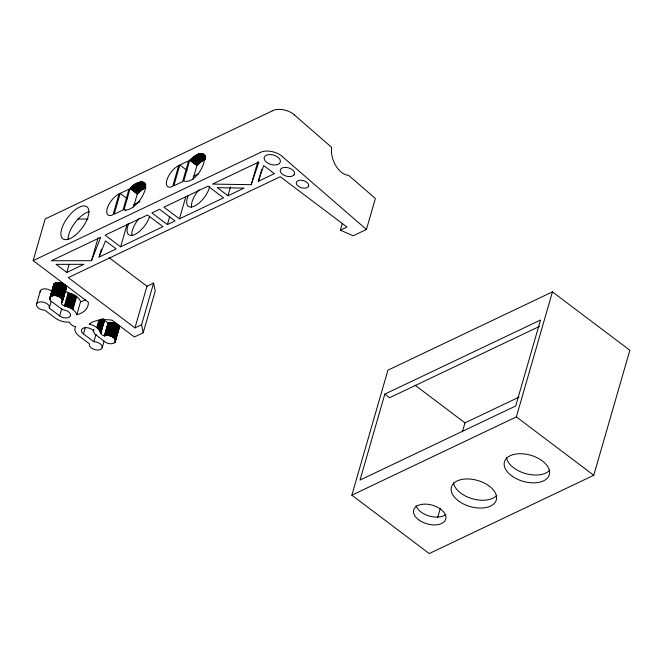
<?xml version="1.0" encoding="UTF-8"?>
<svg xmlns="http://www.w3.org/2000/svg" width="663" height="663" viewBox="0 0 663 663"><rect width="100%" height="100%" fill="white"/><g stroke="black" fill="none" stroke-linecap="round" stroke-linejoin="round"><path stroke-width="0.99" d="M331.657 147.377A20.081 12.788 69.9 0 0 348.647 175.388L375.366 198.486L366.424 229.481L353.172 235.788L340.334 230.177L346.956 227.028L280.267 176.723L68.264 277.606L134.954 327.903L146.979 286.234L153.609 283.084L155.233 291.098L143.2 332.768L134.374 336.97L112.163 320.221A29.412 17.122 16.1 0 0 89.232 324.116L89.43 324.166A13.335 7.765 16.1 0 1 96.715 327.58L99.541 330.439L100.809 333.39C103.171 337.74 107.34 334.193 110.804 336.091C112.751 336.829 114.865 338.089 115.461 340.218C115.503 344.951 108.517 344.172 105.699 342.398L94.56 333.804L93.193 330.481A6.671 3.879 16.1 0 0 83.604 327.994A6.671 3.879 16.1 0 0 83.463 333.887L93.864 341.735A6.671 3.879 16.1 0 1 102.226 346.6A6.671 3.879 16.1 0 1 95.464 349.815A6.671 3.879 16.1 0 1 89.447 343.84L78.557 335.611A13.335 7.765 16.1 0 1 75.582 326.934L75.607 326.71A6.671 3.879 16.1 0 1 69.549 322.218L69.167 322.094A13.335 7.765 16.1 0 1 55.733 318.397L44.819 310.176A6.671 3.879 16.1 0 1 36.457 305.311A6.671 3.879 16.1 0 1 43.228 302.096A6.671 3.879 16.1 0 1 49.236 308.071L59.645 315.919A6.671 3.879 16.1 0 0 69.259 317.171A6.671 3.879 16.1 0 0 67.386 311.013L62.297 309.464L50.844 301.019C46.567 295.897 56.015 293.966 59.189 296.751C60.979 297.654 63.209 299.519 62.488 301.773C57.664 305.858 70.966 306.596 72.897 309.613A13.335 7.765 16.1 0 1 76.809 314.643L76.842 314.768A29.421 17.122 16.1 0 0 88.353 302.262L33.15 260.625L45.175 218.956L272.452 110.804M53.421 285.421C55.286 279.488 68.049 283.283 65.944 289.292M104.273 336L108.028 322.98C112.014 320.884 121.627 324.48 118.37 329.652M331.674 147.385L294.447 114.989M36.506 304.143L40.261 291.123M49.659 298.441L53.769 284.261M49.684 298.864L54.018 283.921M49.725 299.079L54.167 283.764M49.783 299.295L54.333 283.607M49.858 299.519L50.661 296.726M50.761 296.485L54.515 283.466M50.96 296.353L54.714 283.333M51.167 296.228L54.93 283.209M51.391 296.112L55.153 283.093M51.631 296.013L55.385 282.985M51.88 295.913L55.634 282.894M52.145 295.831L55.899 282.811M52.41 295.756L56.173 282.736M52.7 295.698L56.454 282.67M49.236 308.071L51.117 301.566M52.99 295.64L56.745 282.62M53.289 295.599L57.051 282.579M53.604 295.574L57.358 282.546M53.918 295.557L57.673 282.529M54.242 295.549L57.996 282.521M54.565 295.549L58.327 282.529M54.896 295.565L58.659 282.546M55.236 295.59L58.99 282.571M55.568 295.632L59.33 282.612M55.907 295.681L59.67 282.662M56.247 295.739L60.01 282.72M56.587 295.814L60.35 282.794M56.927 295.897L60.689 282.877M57.267 295.988L61.021 282.968M57.598 296.096L61.361 283.068M57.93 296.204L61.684 283.184M58.253 296.328L62.007 283.308M58.568 296.46L62.33 283.441M58.883 296.601L62.645 283.582M59.189 296.751L62.944 283.731M59.488 296.908L63.242 283.88M66.814 272.435L83.911 264.305L56.098 264.355L66.814 272.435L69.109 264.496M59.769 297.074L63.532 284.046M60.051 297.239L63.805 284.22M60.316 297.422L64.079 284.402M60.573 297.604L64.328 284.584M60.814 297.795L64.576 284.775M61.046 297.994L64.8 284.974M61.261 298.193L65.024 285.173M61.468 298.4L65.223 285.38M61.651 298.607L65.413 285.587M61.825 298.822L65.587 285.794M61.982 299.038L65.745 286.01M62.123 299.253L65.886 286.225M62.256 299.469L66.01 286.449M61.352 303.066L62.156 300.273M62.363 299.684L66.118 286.665M62.455 299.9L66.209 286.88M61.734 302.784L66.283 287.096M61.899 302.635L66.341 287.311M62.049 302.477L66.383 287.527M62.305 302.137L66.408 287.949M59.645 315.919L61.792 308.477M64.386 305.916L68.14 292.889L65.372 290.8M64.924 306.033L68.687 293.005L72.648 294.297L76.651 296.593A13.335 7.765 16.1 0 1 80.563 301.624L80.596 301.748A29.421 17.122 16.1 0 0 85.577 299.759M65.604 306.19L69.366 293.17M66.275 306.381L70.038 293.361M66.946 306.588L70.701 293.56M67.601 306.812L71.364 293.792M68.256 307.052L72.01 294.032M68.894 307.317L72.648 294.297M69.516 307.599L73.278 294.579M70.129 307.897L73.883 294.878M70.717 308.212L74.48 295.192M71.297 308.544L75.052 295.524M71.844 308.883L75.607 295.864M72.383 309.248L76.137 296.22M72.897 309.613L76.651 296.593M91.502 260.692L100.71 237.263L51.333 260.758L91.502 260.692L98.091 237.868M76.842 314.768L80.563 301.624M99.102 257.078L105.475 240.86L116.191 248.94L99.102 257.078L101.389 249.139M120.194 193.372L114.177 214.207L123.011 209.997L129.028 189.162L120.194 193.372L127.337 198.759M83.463 333.887L85.345 327.381M124.122 209.475L130.13 188.64C134.987 180.601 150.194 178.571 144.335 192.038C142.255 197.524 138.666 202.406 134.191 206.176C132.285 207.718 130.172 209.118 127.777 209.732C126.326 210.66 122.017 208.422 125.804 210.726M93.259 331.293L93.798 329.436M93.367 331.715L93.906 329.851M96.715 327.58L98.862 320.138M97.204 327.961L99.616 319.591M120.608 246.843L162.99 226.671L147.509 214.994L105.127 235.166L120.608 246.843L127.197 224.019M97.66 328.359L100.08 319.989M93.864 341.735L96.011 334.293M98.099 328.757L100.784 319.458M133.553 206.922L137.282 194.027L141.667 190.074L145.785 187.795L138.642 182.408M98.505 329.171L101.456 318.936M98.878 329.586L101.837 319.359M99.226 330.008L102.45 318.845M99.541 330.439L102.765 319.276M99.823 330.87L103.32 318.779M100.08 331.301L103.569 319.21M100.295 331.74L103.784 319.649M100.478 332.18L104.24 319.152L104.563 320.362L100.809 333.39M100.627 332.611L104.389 319.591M100.743 333.041L104.497 320.022M104.505 335.892L108.268 322.873M104.754 335.801L108.517 322.782M105.019 335.718L108.773 322.69M105.293 335.644L109.047 322.616M105.574 335.577L109.337 322.558M102.185 347.768L104.066 341.254M105.865 335.528L109.627 322.508M106.171 335.486L109.925 322.467M106.478 335.453L110.24 322.433M106.793 335.437L110.555 322.417M107.116 335.428L110.878 322.409M107.447 335.437L111.202 322.417M107.779 335.453L111.533 322.425M108.11 335.478L111.873 322.458M108.45 335.519L112.204 322.491M108.79 335.569L112.544 322.541M109.13 335.627L112.884 322.608M109.47 335.702L113.224 322.674M109.809 335.776L113.564 322.757M110.141 335.876L113.903 322.848M110.472 335.975L114.235 322.956M110.804 336.091L114.566 323.063M111.127 336.207L114.89 323.188M111.45 336.34L115.205 323.32M111.765 336.481L115.519 323.461M112.064 336.63L115.826 323.61M112.362 336.787L116.124 323.768M112.652 336.953L116.406 323.934M112.925 337.127L116.688 324.108M113.191 337.31L116.953 324.282M113.448 337.492L117.21 324.472M113.696 337.682L117.45 324.663M113.92 337.881L117.683 324.853M114.144 338.08L117.898 325.061M114.343 338.287L118.105 325.26M114.533 338.495L118.287 325.467M114.707 338.702L118.462 325.682M114.865 338.917L118.619 325.898M115.006 339.133L118.76 326.113M115.13 339.348L118.892 326.329M115.238 339.572L119 326.544M114.426 342.812L115.238 340.02M115.329 339.788L119.091 326.768M115.403 340.003L119.166 326.983M114.774 342.522L119.224 327.199M115.064 342.191L119.257 327.414M115.18 342.017L119.29 327.837M179.814 164.996L173.805 185.831L182.64 181.629L188.657 160.794L179.814 164.996L186.958 170.383M167.399 224.575L175.024 220.945L159.543 209.268L151.918 212.898L167.399 224.575L169.687 216.635M143.2 332.768L141.575 324.754L153.609 283.084M189.759 160.264L183.742 181.098C201.419 185.474 217.323 136.089 189.759 160.264L196.903 165.659L192.892 179.549M179.441 218.84L223.547 197.856L208.066 186.179L163.96 207.171L179.441 218.84L185.739 197.019M227.964 195.751L244.042 188.101L217.249 187.67L227.964 195.751L230.542 186.825M251.186 184.704L258.918 161.979L212.483 184.074L251.186 184.704L257.774 161.888M258.33 181.306L263.683 165.576L274.399 173.656L258.33 181.306L261.761 169.405M340.334 230.177L342.29 223.398M351.846 495.178L387.921 370.169L552.445 291.886L629.85 350.263L593.766 475.28L429.243 553.564L351.846 495.178L516.361 416.894L552.445 291.886M384.822 394.112L360.017 480.062L515.706 405.971L540.511 320.03L384.822 394.112L389.587 397.709L539.682 326.287M437.746 517.215L440.331 508.272M462.401 431.795L464.978 422.861L519.054 397.129M196.903 165.659L201.287 161.706L205.406 159.427L198.262 154.031M65.811 289.458L65.305 289.905M133.553 204.734L140.009 201.66M193.306 176.3L198.825 173.673M33.15 260.625L260.426 152.473M134.954 327.903L141.575 324.754M77.786 219.063L88.08 219.047M68.007 292.864L68.687 293.005M202.903 153.907L205.422 155.805M202.538 153.75L204.917 155.548M202.149 153.625L205.323 156.02M201.734 153.543L204.908 155.938M201.295 153.501L205.265 156.493M200.839 153.493L204.809 156.485M200.359 153.526L205.124 157.114M199.861 153.592L205.414 157.786M199.348 153.7L204.9 157.893M198.809 153.849L205.165 158.639M197.707 154.255L204.85 159.642M197.135 154.512L204.279 159.899M196.546 154.802L203.69 160.197M195.958 155.134L203.102 160.521M195.361 155.49L202.505 160.885M194.756 155.888L201.9 161.275M194.143 156.319L201.287 161.706M193.538 156.775L200.682 162.162M192.925 157.255L200.069 162.65M192.311 157.777L199.464 163.164M191.706 158.316L198.85 163.703M191.11 158.88L198.254 164.275M190.513 159.476L197.657 164.863M189.925 160.09L197.068 165.477M516.361 416.894L593.766 475.28M415.096 385.236L464.978 422.861M143.274 182.284L145.802 184.181M142.91 182.126L145.296 183.916M142.52 182.002L145.694 184.397M142.106 181.919L145.288 184.314M141.675 181.869L145.645 184.869M141.211 181.869L145.18 184.861M140.73 181.894L145.495 185.491M140.233 181.969L145.794 186.162M139.719 182.076L145.28 186.27M139.189 182.226L145.537 187.016M138.078 182.623L145.222 188.019M137.506 182.88L144.65 188.275M136.926 183.179L144.07 188.565M136.329 183.502L143.473 188.897M135.733 183.866L142.876 189.253M135.128 184.264L142.272 189.651M134.523 184.687L141.667 190.074M133.909 185.143L141.053 190.538M133.296 185.632L140.44 191.019M132.691 186.146L139.835 191.532M132.086 186.693L139.23 192.079M131.481 187.256L138.625 192.643M130.884 187.844L138.028 193.24M130.296 188.458L137.44 193.845M130.13 188.64L137.282 194.027M109.113 257.667L146.979 286.234M104.563 320.362L108.028 322.98M282.421 156.659L366.424 229.481M191.549 207.196A16.666 7.442 -53 0 1 199.066 189.784M209.707 186.419A16.666 7.442 -53 0 1 194.002 206.284A16.666 7.442 -53 0 1 188.309 195.436M131.92 235.564A16.666 7.442 -53 0 1 139.437 218.16M149.54 216.809A16.666 7.442 -53 0 1 133.536 234.975A16.666 7.442 -53 0 1 128.688 223.812M260.302 152.391A15.365 8.942 16.1 0 1 282.546 156.617M272.336 110.713A15.365 8.942 16.1 0 1 294.571 114.948M68.049 239.666A20.006 8.926 -53 0 1 74.894 222.826A20.006 8.926 -53 0 1 89.207 211.58M40.194 292.151A6.671 3.879 16.1 0 1 44.421 288.836A6.671 3.879 16.1 0 1 51.971 291.687M496.761 495.385A23.338 13.583 16.1 0 1 472.247 498.717A23.338 13.583 16.1 0 1 453.492 482.747M549.768 470.158A23.338 13.583 16.1 0 1 525.245 473.49A23.338 13.583 16.1 0 1 506.491 457.528M445.909 514.405A16.666 9.705 16.1 0 1 429.193 516.013A16.666 9.705 16.1 0 1 416.032 505.687M308.66 185.764L308.618 185.955A6.381 3.713 16.1 0 1 302.328 187.977A6.381 3.713 16.1 0 1 296.311 183.485A6.381 3.713 16.1 0 1 300.919 180.212L301.234 180.228A6.381 3.713 16.1 0 1 308.66 185.764M119.083 193.894L113.075 214.729A13.335 5.95 -53 0 1 107.249 208.513A13.335 5.95 -53 0 1 119.083 193.894M178.712 165.526L172.695 186.361A13.335 5.95 -53 0 1 166.869 180.145A13.335 5.95 -53 0 1 178.712 165.526M294.065 174.833L293.916 175.015A7.376 4.293 16.1 0 1 281.601 173.532A7.376 4.293 16.1 0 1 286.424 167.441A7.376 4.293 16.1 0 1 294.065 174.833M279.297 163.612L279.073 163.786A8.37 4.873 16.1 0 1 265.034 160.744A8.37 4.873 16.1 0 1 272.468 154.811A8.37 4.873 16.1 0 1 279.297 163.612M74.695 235.705A20.006 8.926 -53 0 0 87.11 206.955A20.006 8.926 -53 0 0 62.869 225.71A20.006 8.926 -53 0 0 74.695 235.705M459.31 501.51A23.338 13.583 16.1 0 0 496.28 500.051A23.338 13.583 16.1 0 0 466.039 478.968A23.338 13.583 16.1 0 0 459.31 501.51M512.308 476.291A23.338 13.583 16.1 0 0 549.279 474.832A23.338 13.583 16.1 0 0 519.038 453.749A23.338 13.583 16.1 0 0 512.308 476.291M419.306 520.24A16.666 9.705 16.1 0 0 445.71 519.195A16.666 9.705 16.1 0 0 424.113 504.137A16.666 9.705 16.1 0 0 419.306 520.24"/></g></svg>
